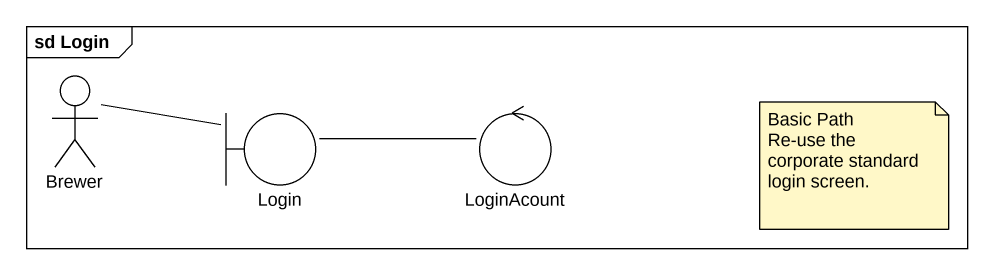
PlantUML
@startuml
mainframe sd Login
actor Brewer
boundary Login
control LoginAcount
Brewer -right- Login
Login -right- LoginAcount
note as N1
  Basic Path
  Re-use the corporate standard login screen.
end note
@enduml
